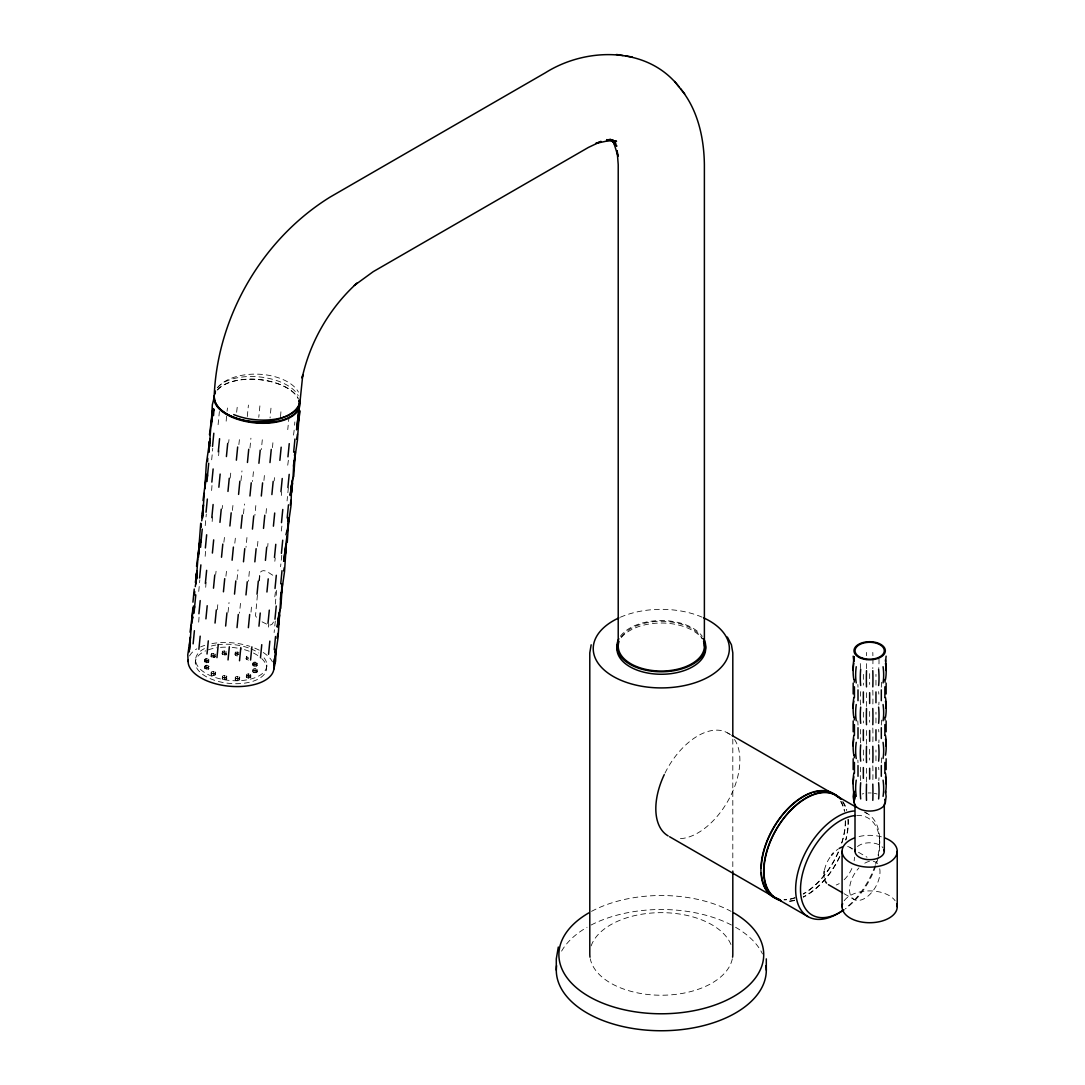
<?xml version="1.0" encoding="UTF-8"?>
<svg xmlns="http://www.w3.org/2000/svg" width="1085" height="1085" viewBox="0 0 1085 1085"><rect width="100%" height="100%" fill="white"/><g stroke="black" fill="none" stroke-linecap="round" stroke-linejoin="round"><path stroke-width="0.75" stroke-dasharray="5 3.75" d="M869.655 749.274L869.655 760.07M869.655 711.462L869.655 722.257M869.655 673.649L869.655 684.445M879.704 843.669L879.704 840.861M875.961 685.178L875.961 674.368M875.961 722.976L875.961 712.18M875.961 760.788L875.961 749.993M863.348 674.368L863.348 685.178M863.348 712.18L863.348 722.976M863.348 749.993L863.348 760.788M881.305 687.239L881.603 681.665M881.305 725.051L881.603 719.477M881.305 762.864L881.603 757.289M275.305 621.054L274.125 632.569M281.774 555.222L280.595 566.75M288.352 487.762L287.064 500.931M294.605 425.225L294.822 421.943M198.745 591.447L199.83 579.905M205.214 525.628L206.299 514.087M211.684 459.796L212.768 448.268M198.691 622.153L199.165 615.493M205.16 556.334L205.635 549.675M211.629 490.515L212.104 483.856M218.099 424.696L219.387 411.527M289.058 416.491L287.756 429.66M205.702 587.324L206.191 580.651M212.158 521.505L212.538 516.501M218.627 455.673L219.116 449M226.168 421.156L226.684 414.47M267.724 546.691L267.981 543.436M274.193 480.872L274.451 477.617M280.54 416.667L280.92 411.798M259.423 580.882L259.966 574.385M266.028 513.436L266.435 508.567M272.498 447.617L272.905 442.748M251.015 612.13L251.571 605.647M257.471 546.311L258.04 539.815M263.94 480.479L264.509 473.996M270.979 408.177L270.043 417.996M249.36 571.402L248.424 581.221M255.829 505.583L254.88 515.402M262.299 439.764L261.349 449.583M228.04 612.347L229.03 602.528M240.978 480.696L241.969 470.89M247.285 416.559L248.424 405.058M237.018 579.648L237.995 569.828M243.488 513.829L244.464 504.01M249.957 448.01L250.92 438.191M240.49 603.341L239.527 613.161M246.96 537.523L245.997 547.342M253.429 471.704L252.466 481.523M259.898 405.885L258.772 417.372M195.314 662.894L195.612 659.938M204.387 661.538L205.241 658.893L206.882 658.676L209.215 660.019L208.361 662.65L204.387 661.538L206.706 660.521L209.025 661.864M204.441 668.089L205.296 665.458L206.937 665.227L209.256 666.57L208.401 669.214L204.441 668.089L206.747 667.085L209.079 668.428M205.079 662.42L205.241 658.893M205.119 668.97L205.296 665.458M206.706 660.521L206.882 658.676M206.72 662.881L206.896 661.023L209.215 660.019M206.747 667.085L206.937 665.227M206.76 669.431L206.95 667.587L209.256 666.57M208.347 660.982L208.523 659.137M208.361 662.65L208.537 660.792M208.388 667.546L208.578 665.688M208.401 669.214L208.578 667.356M210.802 656.317L211.656 653.672L213.297 653.455L215.63 654.798L214.776 657.429L210.802 656.317L213.121 655.299L215.44 656.642M211.494 657.198L211.656 653.672M210.938 674.233L211.792 671.601L213.419 671.371L215.752 672.714L215.576 674.572L213.257 675.575L211.616 675.114L210.938 674.233L211.792 671.601M213.121 655.299L213.297 653.455M213.135 657.659L213.311 655.801L215.63 654.798M211.616 675.114L211.114 672.388M214.762 655.76L214.938 653.916M211.602 673.446L213.243 673.229L213.419 671.371M214.776 657.429L214.952 655.571M213.257 675.575L213.447 673.731L215.752 672.714M215.576 674.572L215.061 671.832M214.898 675.345L215.074 673.5M221.964 653.835L222.818 651.19L224.459 650.973L226.779 652.316L225.924 654.947L221.964 653.835L224.27 652.817L226.602 654.16L225.924 654.947M222.656 654.716L222.818 651.19M224.27 652.817L224.459 650.973M222.14 678.315L222.995 675.67L224.622 675.453L226.955 676.796L226.779 678.64L226.1 679.427L222.818 679.196L222.14 678.315L222.995 675.67M224.297 655.177L224.473 653.319L226.114 653.089M222.818 679.196L222.316 676.457M225.911 653.279L226.1 651.434M222.805 677.528L224.446 677.298L224.622 675.453M224.459 679.658L224.649 677.799L226.955 676.796M226.1 679.427L226.277 675.914M239.012 654.011L237.384 654.241L237.195 656.099L234.875 654.757L235.73 652.112L239.012 652.343M234.875 654.757L235.73 652.112M235.554 655.625L235.052 652.899M235.54 653.97L237.181 653.74L237.371 651.882M235.052 679.237L235.906 676.592L237.534 676.362L239.866 677.718L239.677 679.563L237.371 680.58L235.73 680.119L235.052 679.237L235.906 676.592M235.73 680.119L235.228 677.379M235.716 678.451L237.357 678.22L237.534 676.362M237.371 680.58L237.561 678.722L239.866 677.718M239.677 679.563L239.175 676.837M239.012 680.349L239.188 678.491M248.397 660.168L246.078 658.826L246.932 656.194L248.573 655.964M246.078 658.826L246.932 656.194M246.756 659.707L246.254 656.981M246.2 676.755L247.054 674.111L248.696 673.88L251.015 675.223L250.838 677.081L248.533 678.098L246.892 677.637L246.2 676.755L247.054 674.111M246.892 677.637L246.39 674.897M246.878 675.969L248.519 675.738L248.696 673.88M248.533 678.098L248.709 676.24L251.015 675.223M257.416 595.109L255.504 615.792L257.81 619.399M258.854 580.461L260.129 572.365C264.292 567.604 269.839 574.128 273.827 575.755M250.838 677.081L250.337 674.341M250.16 677.867L250.35 676.009M252.574 664.969L253.429 662.338L255.056 662.108L257.389 663.45L257.213 665.295L256.535 666.082L253.253 665.851L252.574 664.969L253.429 662.338M252.615 671.534L253.47 668.889L255.111 668.658L257.43 670.001L257.253 671.859L256.575 672.646L253.307 672.415L252.615 671.534L253.47 668.889M253.253 665.851L252.751 663.111M253.307 672.415L252.805 669.676M253.239 664.183L254.88 663.952L255.056 662.108M254.894 666.312L255.084 664.454L257.389 663.45M253.293 670.747L254.934 670.516L255.111 668.658M254.948 672.876L255.124 671.018L257.43 670.001M257.213 665.295L256.711 662.569M256.535 666.082L256.711 664.237M257.253 671.859L256.752 669.12M256.575 672.646L256.765 670.788M266.571 667.98L266.869 665.01M275.305 604.101L276.906 587.812M234.821 543.178L235.499 536.709M238.863 444.606L239.568 438.137M232.393 510.438L233.099 503.969M225.924 576.257L226.629 569.788M236.638 412.259L237.371 405.776M230.169 478.078L230.902 471.609M223.89 542.283L224.432 537.428M217.231 609.716L217.963 603.246M285.965 534.932L286.332 531.636M228.609 442.856L228.989 439.615M222.14 508.675L222.52 505.434M215.684 574.494L216.064 571.252M227.077 411.229L227.457 407.987M281.3 495.479L281.707 492.156M274.83 561.298L275.237 557.975M268.361 627.116L268.768 623.807M287.742 465.221L288.569 458.602M281.273 531.04L282.1 524.421M274.803 596.858L275.631 590.24M293.533 435.112L294.374 428.494M285.911 535.081L286.548 530.145M273.542 622.017L271.847 624.526L269.134 625.353L261.987 621.8M246.756 658.039L248.384 657.808M237.181 653.74L238.822 654.201M235.743 653.78L237.384 654.241M246.946 657.863L248.587 658.324M224.473 653.319L222.14 651.976M254.88 663.952L256.521 664.413M253.442 663.993L255.084 664.454M213.311 655.801L210.992 654.458M254.934 670.516L256.575 670.978M253.483 670.557L255.124 671.018M206.896 661.023L204.577 659.68M248.519 675.738L250.16 676.199M247.068 675.779L248.709 676.24M206.95 667.587L204.617 666.244M237.357 678.22L238.998 678.681M235.92 678.261L237.561 678.722M213.243 673.229L214.884 673.69M211.806 673.27L213.447 673.731M224.446 677.298L226.779 678.64M223.008 677.338L224.649 677.799M727.574 732.917L730.503 734.613M864.514 811.987L867.403 813.641M849.962 847.358L852.81 848.999M858.493 852.281L867.023 857.204M844.062 893.687L854.017 899.438M857.855 684.445L858.004 687.239M857.787 720.874L858.004 725.051M857.855 760.07L858.004 762.864M732.809 739.129L732.809 869.37M217.624 389.827A42.654 21.51 5.6 0 1 259.573 379.547A42.654 21.51 5.6 0 1 297.955 398.236M217.882 387.236A42.654 21.51 5.6 0 1 259.817 376.956A42.654 21.51 5.6 0 1 298.199 395.645M840.984 801.286A59.878 34.571 -60 0 1 844.781 811.743M845.595 820.816A59.878 34.571 -60 0 1 841.404 844.442M838.461 852.091A59.878 34.571 -60 0 1 803.253 894.148M794.993 897.973A59.878 34.571 -60 0 1 784.035 899.913M842.936 801.625A59.878 34.571 -60 0 1 846.748 810.047M848.239 819.256A59.878 34.571 -60 0 1 845.961 839.926M839.831 856.702A59.878 34.571 -60 0 1 803.226 897.227M794.505 900.536A59.878 34.571 -60 0 1 786.774 901.499M857.476 846.544A14.648 8.463 0 0 1 871.092 842.814A14.648 8.463 0 0 1 883.19 847.995M261.729 658.581A35.751 18.025 5.6 0 1 251.489 681.719A35.751 18.025 5.6 0 1 203.736 675.128A35.751 18.025 5.6 0 1 205.662 650.837M208.252 649.834A35.751 18.025 5.6 0 1 217.19 647.745M220.486 647.379A35.751 18.025 5.6 0 1 226.629 647.162M232.217 647.447A35.751 18.025 5.6 0 1 241.833 649.006M244.464 649.684A35.751 18.025 5.6 0 1 250.635 651.8M253.456 653.048A35.751 18.025 5.6 0 1 260.495 657.496M264.103 657.89A35.751 18.025 5.6 0 1 249.835 679.278A35.751 18.025 5.6 0 1 204.021 672.171A35.751 18.025 5.6 0 1 204.373 648.627M211.344 646.009A35.751 18.025 5.6 0 1 215.888 645.019M217.488 644.775A35.751 18.025 5.6 0 1 249.441 648.26M250.92 648.83A35.751 18.025 5.6 0 1 258.691 652.953M732.321 958.801A71.515 41.284 0 0 1 661.308 995.23A71.515 41.284 0 0 1 590.281 958.801M591.162 945.889A71.515 41.284 0 0 1 660.141 912.661A71.515 41.284 0 0 1 730.951 944.574M620.376 617.229A68.07 39.291 0 0 1 702.226 617.229M561.596 951.111A105.001 60.624 0 0 1 587.053 927.255M591.122 925.03A105.001 60.624 0 0 1 734.22 926.509M735.549 927.255A105.001 60.624 0 0 1 762.497 953.959M591.501 911.373A102.424 59.133 0 0 1 731.1 911.373M844.184 900.726A27.573 15.922 0 0 1 869.655 890.894A27.573 15.922 0 0 1 895.125 900.726M859.103 836.535A27.573 15.922 0 0 1 883.448 837.457M847.656 846.503A21.537 12.437 -60 0 1 853.271 851.155M854.424 857.218A21.537 12.437 -60 0 1 854.139 860.812M851.861 868.475A21.537 12.437 -60 0 1 842.163 881.549M839.193 883.597A21.537 12.437 -60 0 1 836.223 884.98M824.261 878.063A21.537 12.437 -60 0 1 823.963 874.808M824.478 869.953A21.537 12.437 -60 0 1 829.93 857.408M836.223 850.477A21.537 12.437 -60 0 1 838.203 849.04M873.249 861.273A21.537 12.437 -60 0 1 877.453 863.701M879.718 868.732A21.537 12.437 -60 0 1 868.719 895.491A21.537 12.437 -60 0 1 850.355 894.759A21.537 12.437 -60 0 1 858.954 867.905M864.786 863.199A21.537 12.437 -60 0 1 870.618 861.164M664.983 773.117A59.444 34.327 -60 0 1 730.87 735.304M734.531 739.509A59.444 34.327 -60 0 1 728.157 800.554A59.444 34.327 -60 0 1 678.776 838.678M840.712 801.598A59.444 34.327 -60 0 1 844.13 810.332M845.283 820.992A59.444 34.327 -60 0 1 841.133 844.442M838.203 852.05A59.444 34.327 -60 0 1 803.253 893.796M795.047 897.593A59.444 34.327 -60 0 1 784.17 899.519M862.263 794.003A15.678 9.06 0 0 1 863.66 793.623M868.122 792.986A15.678 9.06 0 0 1 871.187 792.986M874.212 793.325A15.678 9.06 0 0 1 877.046 794.003M878.619 767.244A68.884 31.248 -68.9 0 1 878.836 769.74M878.972 777.742A68.884 31.248 -68.9 0 1 878.836 780.563M872.801 765.847A68.884 10.972 -83.4 0 1 872.801 782.054M866.508 782.054A68.884 10.972 83.4 0 1 866.508 765.847M860.473 780.563A68.884 31.248 68.9 0 1 860.69 767.244M878.619 729.432A68.884 31.248 -68.9 0 1 878.836 731.927M878.972 739.929A68.884 31.248 -68.9 0 1 878.836 742.75M872.801 728.035A68.884 10.972 -83.4 0 1 872.801 744.242M866.508 744.242A68.884 10.972 83.4 0 1 866.508 728.035M860.473 742.75A68.884 31.248 68.9 0 1 860.69 729.432M878.619 691.62A68.884 31.248 -68.9 0 1 878.836 694.115M878.972 702.117A68.884 31.248 -68.9 0 1 878.836 704.938M872.801 690.223A68.884 10.972 -83.4 0 1 872.801 706.43M866.508 706.43A68.884 10.972 83.4 0 1 866.508 690.223M860.473 704.938A68.884 31.248 68.9 0 1 860.69 691.62M878.972 658.893A68.884 31.248 -68.9 0 1 878.741 668.563M872.801 652.41A68.884 10.972 -83.4 0 1 872.896 655.733M872.937 658.771A68.884 10.972 -83.4 0 1 872.801 668.618M866.508 668.618A68.884 10.972 83.4 0 1 866.372 658.771M866.413 655.733A68.884 10.972 83.4 0 1 866.508 652.41M860.568 668.563A68.884 31.248 68.9 0 1 860.31 660.222M842.665 801.951A59.444 34.327 -60 0 1 846.449 810.305M847.941 819.446A59.444 34.327 -60 0 1 845.663 839.966M839.587 856.635A59.444 34.327 -60 0 1 803.253 896.861M794.586 900.143A59.444 34.327 -60 0 1 786.91 901.106M856.689 815.445A56 32.333 -60 0 1 878.362 856.282M878.009 857.937A56 32.333 -60 0 1 876.694 862.914M875.785 865.776A56 32.333 -60 0 1 845.283 908.891M864.976 812.462A59.444 34.327 -60 0 1 878.063 855.251M876.504 861.287A59.444 34.327 -60 0 1 875.554 864.325M875.025 865.844A59.444 34.327 -60 0 1 845.88 908.009M621.19 637.682A44.377 25.62 0 0 1 662.392 623.021A44.377 25.62 0 0 1 702.293 638.834M620.308 636.366A44.377 25.62 0 0 1 661.308 620.552A44.377 25.62 0 0 1 702.293 636.366M189.522 655.95A43.075 21.741 5.6 0 1 196.86 648.83M200.549 646.945A43.075 21.741 5.6 0 1 204.767 645.372M211.9 643.608A43.075 21.741 5.6 0 1 249.889 646.334M254.758 648.111A43.075 21.741 5.6 0 1 259.22 650.173M263.207 652.465A43.075 21.741 5.6 0 1 272.443 661.864M217.19 390.085A43.075 21.727 5.6 0 1 259.546 379.696A43.075 21.727 5.6 0 1 298.321 398.575M621.502 636.651A43.075 24.874 0 0 1 663.41 621.339A43.075 24.874 0 0 1 702.524 638.957M217.434 387.82A43.075 23.761 2.1 0 1 259.315 374.23A43.075 23.761 2.1 0 1 298.429 392.078"/><path stroke-width="1.5" d="M618.219 646.172L618.219 164.662L617.121 150.666L618.002 156.24L613.147 140.792M869.655 779.098L869.655 768.288M869.655 741.286L869.655 730.476M869.655 703.473L869.655 692.664M854.031 792.077L853.936 797.489L853.841 793.013A68.884 55.172 -19 0 1 853.841 776.806M853.895 656.75L853.841 659.734A68.884 55.172 19 0 0 853.203 670.462M278.425 625.245L278.75 615.371M284.894 559.426L285.219 549.553M297.832 427.788L298.144 417.901M863.348 691.945L863.348 702.741M863.348 729.757L863.348 740.553M863.348 767.57L863.348 778.365M875.961 702.741L875.961 691.945M875.961 740.553L875.961 729.757M875.961 778.365L875.961 767.57M189.889 638.848L189.604 645.48L190.39 637.736M192.764 608.793L191.882 620.552L192.493 615.629M196.358 573.029L196.073 579.661L196.86 571.917M202.827 507.21L202.542 513.842L203.478 504.81M209.283 441.392L209.012 448.024L209.948 438.991M275.97 649.522L275.59 661.091L273.881 669.025M282.439 583.703L280.757 608.441M288.908 517.884L287.227 542.622M291.689 483.734L290.97 506.044L287.2 532.206L288.786 517.64M295.378 452.065L293.696 476.79M274.139 666.76L274.491 658.649L274.003 665.254M858.004 689.884L858.004 700.679M858.004 727.696L858.004 738.492M858.004 765.508L858.004 776.304M279.889 609.811L278.031 637.682L274.274 663.844L275.848 649.291M291.58 492.78L292.828 478.173M881.305 700.679L881.305 689.884M881.305 738.492L881.305 727.696M881.305 776.304L881.305 765.508M278.411 620.105L278.696 615.29M284.88 554.286L285.165 549.471M291.35 488.453L291.539 485.253M297.819 422.635L298.104 417.82M190.065 632.202L193.483 605.986M192.94 602.175L194.242 589.019M194.513 594.851L194.73 591.542M196.534 566.384L199.952 540.167M194.486 608.061L195.775 594.892M201.091 527.378L201.308 524.069M203.004 500.565L206.421 474.348M200.956 542.242L202.244 529.073M207.56 461.559L207.777 458.25M209.473 434.746L212.891 408.53L212.416 413.236M207.425 476.423L208.713 463.254M287.064 535.122L283.673 561.284L285.64 546.772M193.116 643.866L194.405 630.697M199.586 578.047L200.874 564.878M206.055 512.228L207.343 499.059M212.524 446.41L213.813 433.24M275.536 636.488L274.247 649.644M282.005 570.669L280.717 583.825M288.474 504.837L287.186 518.006M294.944 439.018L293.655 452.187M276.255 606.013L274.953 619.182M282.724 540.194L281.422 553.35M289.193 474.362L287.891 487.531M854.438 686.791L854.438 697.601M854.438 724.604L854.438 735.413M854.438 762.416L854.438 773.225M198.908 613.757L200.196 600.588M205.377 547.939L206.665 534.769M211.846 482.106L213.135 468.951M269.839 641.126L268.551 654.282M276.309 575.294L275.02 588.463M282.778 509.475L281.49 522.644M289.247 443.656L287.959 456.826M190.363 639.879L189.482 649.752L191.408 624.865M196.955 572.419L195.937 583.933L197.877 559.046M203.424 506.586L202.407 518.115L204.333 493.227M210.002 439.127L208.876 452.296L210.802 427.395M213.881 410.591L213.989 409.113L213.514 415.677M198.88 649.318L200.182 636.163M205.35 583.499L206.638 570.33M211.819 517.681L213.108 504.511M218.288 451.862L219.577 438.693M280.473 599.435L280.947 592.83L280.161 607.573L277.204 627.103L279.184 612.605M293.533 466.143L293.886 461.179L293.099 475.922L290.143 495.465L292.109 480.953M854.248 682.167L854.438 679.522M854.248 719.979L854.438 717.321M854.248 757.791L854.438 755.133M884.872 697.601L884.872 686.791M884.872 735.413L884.872 724.604M884.872 773.225L884.872 762.416M194.107 613.147L194.595 606.569M200.576 547.328L201.064 540.75M207.045 481.509L207.533 474.932M269.311 610.136L268.009 623.305M275.78 544.317L274.478 557.473M282.236 478.499L280.947 491.654M205.919 618.87L207.208 605.715M212.389 553.052L213.677 539.882M218.858 487.233L220.146 474.064M853.176 683.157L853.176 693.952M853.176 720.969L853.176 731.765M853.176 758.781L853.176 769.577M886.133 693.952L886.133 683.157M886.133 731.765L886.133 720.969M886.133 769.577L886.133 758.781M261.77 644.666L260.481 657.822M268.239 578.847L266.937 592.003M274.708 513.015L273.406 526.184M281.178 447.196L279.876 460.365M207.018 654.011L208.306 640.855M213.487 588.192L214.776 575.036M219.957 522.373L221.245 509.204M226.412 456.554L227.714 443.385M260.237 613.039L258.949 626.194M266.707 547.206L265.418 560.375M273.176 481.387L271.874 494.557M215.033 623.061L216.335 609.906M221.503 557.242L222.805 544.087M227.972 491.424L229.26 478.254M251.869 646.863L250.567 660.033M258.325 581.045L257.036 594.214M264.794 515.226L263.506 528.395M271.264 449.407L269.975 462.563M278.357 624.743L279.076 616.375M284.826 558.924L286.359 543.992L284.501 571.863L280.73 598.025L282.154 585.059M291.295 493.105L292.014 484.737M216.959 657.632L218.261 644.476M223.429 591.813L224.731 578.644M229.898 525.994L231.186 512.825M236.367 460.176L237.656 447.006M249.659 614.503L248.37 627.673M256.128 548.684L254.839 561.854M262.597 482.866L261.309 496.035M225.639 626.045L226.941 612.889M232.109 560.226L233.397 547.071M238.578 494.407L239.866 481.238M240.802 647.582L239.514 660.751M247.271 581.763L245.97 594.933M253.741 515.945L252.439 529.1M260.21 450.126L258.908 463.281M228.04 659.938L229.342 646.769M234.509 594.105L235.811 580.95M240.978 528.286L242.28 515.131M247.448 462.468L248.736 449.298M238.307 614.463L237.018 627.618M244.776 548.63L243.474 561.799M251.245 482.811L249.943 495.981M192.696 613.988L193.333 607.41M199.315 546.528L199.803 541.591M205.784 480.709L206.272 475.772M275.509 649.725L275.183 653.007L275.522 649.807M281.964 583.893L281.652 587.188L281.978 583.988M300.165 410.971L297.832 425.496L298.483 418.905L299.297 412.341L297.439 440.225L293.669 466.387L295.242 451.821M854.532 799.238L855.007 794.695L854.438 800.228M209.568 446.654L209.73 445.216M203.098 512.486L203.261 511.035L201.729 520.8M196.643 578.305L196.792 576.854L195.273 586.619M190.173 644.124L190.323 642.686L189.78 645.928M853.8 791.196L853.176 796.593L853.976 801.991M885.523 661.552L886.133 656.154M209.893 439.344L206.313 463.946L204.807 488.915L205.621 482.35M203.424 505.162L201.824 516.65M196.955 570.981L195.354 582.469M190.485 636.8L187.773 654.838L188.112 661.484M212.09 416.531L211.277 423.096L212.348 404.719L213.976 398.209M211.304 425.957L212.118 419.38L211.914 420.817M199.152 548.169L198.338 554.733L200.711 523.201M198.365 557.595L199.179 551.031L198.975 552.468M191.896 623.427L192.71 616.85L192.52 618.287M296.748 439.303L297.399 434.366M290.278 505.122L290.929 500.185M283.822 570.941L284.243 567.658M277.136 638.414L277.787 633.477M885.265 802.886L886.133 796.593L885.523 791.196M297.832 425.496L298.036 424.072M291.363 491.315L292.584 483.34M284.894 557.134L286.115 549.173M278.438 622.953L279.645 614.992M591.162 644.802L589.792 652.858L589.792 953.946A71.515 41.284 0 0 0 590.009 957.187M558.314 947.042L556.293 958.869L556.293 970.126M678.939 86.746C647.419 46.072 586.117 47.048 545.362 72.79L330.084 197.09C262.109 239.175 217.054 316.942 214.179 396.839A43.075 23.761 2.1 0 0 257.253 421.712A43.075 23.761 2.1 0 0 300.287 399.022L302.796 374.718L302.118 378.095C309.998 341.829 329.46 308.113 356.924 283.171L354.334 285.436L373.24 271.657L588.382 147.451L601.063 141.403L595.787 143.423L612.998 139.762L606.542 140.345L616.551 141.24L606.678 139.653L611.669 140.467M625.516 55.905L632.23 56.99M616.497 54.481L623.075 55.538M609.838 140.155L614.313 141.538L609.255 139.382M731.968 735.454L832.982 793.772A59.444 34.327 -60 0 0 827.95 791.724M835.721 795.359L855.875 806.996M828.425 884.668L842.638 892.874M669.594 836.738L773.524 896.739M776.263 898.326L807.945 916.608M612.103 140.819L615.873 143.396L610.38 139.273L616.836 146.19L612.089 140.345M680.471 88.672C697.818 109.748 704.016 137.822 704.382 164.622L704.382 646.172M674.639 81.47L684.676 93.839M612.618 141.023L615.29 145.404L613.256 140.982M727.37 637.058L731.439 644.802L732.809 652.858L732.809 735.739M853.176 656.154L853.8 661.552M884.872 679.522L885.062 682.167M884.872 717.321L885.062 719.979M189.224 649.169L189.346 651.882M853.963 656.601L854.031 660.656M897.227 851.237L897.227 906.816M884.302 804.066L884.302 851.237M855.007 804.066L855.007 851.237M842.082 851.237L842.082 906.816M766.308 958.869L766.308 970.126M732.809 871.065L732.809 953.946A71.515 41.284 0 0 1 732.592 957.187M299.053 401.07A42.654 21.51 5.6 0 1 259.871 422.635A42.654 21.51 5.6 0 1 214.45 397.87M299.691 401.328A42.654 21.51 5.6 0 1 277.367 418.769A42.654 21.51 5.6 0 1 233.709 414.579M214.776 393.869A42.654 21.51 5.6 0 1 215.481 391.115M779.722 899.492A59.878 34.571 -60 0 1 772.737 828.994A59.878 34.571 -60 0 1 837.511 796.743M781.105 900.767A59.878 34.571 -60 0 1 776.643 828.547A59.878 34.571 -60 0 1 841.201 799.347M884.017 849.582A14.648 8.463 0 0 1 869.655 859.686A14.648 8.463 0 0 1 855.292 849.582M703.731 617.908A68.07 39.291 0 0 1 711.19 675.358A68.07 39.291 0 0 1 611.411 675.358A68.07 39.291 0 0 1 618.87 617.908M766.024 965.677A105.001 60.624 0 0 1 661.308 1030.75A105.001 60.624 0 0 1 556.578 965.677M733.718 912.838A102.424 59.133 0 0 1 733.718 996.464A102.424 59.133 0 0 1 588.884 996.464A102.424 59.133 0 0 1 588.884 912.838M896.698 903.71A27.573 15.922 0 0 1 869.655 922.725A27.573 15.922 0 0 1 842.611 903.71M884.98 838A27.573 15.922 0 0 1 890.392 861.734A27.573 15.922 0 0 1 848.931 861.734A27.573 15.922 0 0 1 854.343 838M826.526 883.095A21.537 12.437 -60 0 1 825.129 880.871M824.003 873.642A21.537 12.437 -60 0 1 824.261 871.201M831.585 855.183A21.537 12.437 -60 0 1 833.361 853.122M839.193 848.429A21.537 12.437 -60 0 1 842.163 847.046M668.129 835.898A59.444 34.327 -60 0 1 664.264 774.622M777.226 898.407A59.444 34.327 -60 0 1 762.375 880.179M762.023 878.524A59.444 34.327 -60 0 1 761.304 872.652M761.236 867.932A59.444 34.327 -60 0 1 811.458 792.918M813.058 792.389A59.444 34.327 -60 0 1 826.607 791.413M884.668 799.36A15.678 9.06 0 0 1 870.428 811.038A15.678 9.06 0 0 1 854.275 800.228M883.068 780.156A68.884 46.763 49.2 0 1 883.068 796.363M885.482 776.806A68.884 55.172 19 0 1 885.482 793.013M856.241 796.363A68.884 46.763 -49.2 0 1 856.241 780.156M860.69 798.94A68.884 31.248 -68.9 0 1 860.69 782.733M866.508 800.323A68.884 10.972 -83.4 0 1 866.508 784.116M872.801 784.116A68.884 10.972 83.4 0 1 872.801 800.323M878.619 782.733A68.884 31.248 68.9 0 1 878.619 798.94M885.482 773.171A68.884 55.172 -19 0 1 886.106 783.899M853.203 783.899A68.884 55.172 19 0 1 853.841 773.171M883.068 742.343A68.884 46.763 49.2 0 1 883.068 758.551M885.482 738.993A68.884 55.172 19 0 1 885.482 755.201M853.841 755.201A68.884 55.172 -19 0 1 853.841 738.993M856.241 758.551A68.884 46.763 -49.2 0 1 856.241 742.343M860.69 761.128A68.884 31.248 -68.9 0 1 860.69 744.92M866.508 762.511A68.884 10.972 -83.4 0 1 866.508 746.304M872.801 746.304A68.884 10.972 83.4 0 1 872.801 762.511M878.619 744.92A68.884 31.248 68.9 0 1 878.619 761.128M885.482 735.359A68.884 55.172 -19 0 1 886.106 746.087M853.203 746.087A68.884 55.172 19 0 1 853.841 735.359M883.068 704.531A68.884 46.763 49.2 0 1 883.068 720.738M885.482 701.181A68.884 55.172 19 0 1 885.482 717.388M853.841 717.388A68.884 55.172 -19 0 1 853.841 701.181M856.241 720.738A68.884 46.763 -49.2 0 1 856.241 704.531M860.69 723.315A68.884 31.248 -68.9 0 1 860.69 707.108M866.508 724.699A68.884 10.972 -83.4 0 1 866.508 708.491M872.801 708.491A68.884 10.972 83.4 0 1 872.801 724.699M878.619 707.108A68.884 31.248 68.9 0 1 878.619 723.315M885.482 697.547A68.884 55.172 -19 0 1 886.106 708.274M853.203 708.274A68.884 55.172 19 0 1 853.841 697.547M883.068 666.719A68.884 46.763 49.2 0 1 883.068 682.926M885.482 663.369A68.884 55.172 19 0 1 885.482 679.576M853.841 679.576A68.884 55.172 -19 0 1 853.841 663.369M856.241 682.926A68.884 46.763 -49.2 0 1 856.241 666.719M860.69 685.503A68.884 31.248 -68.9 0 1 860.69 669.296M866.508 686.886A68.884 10.972 -83.4 0 1 866.508 670.679M872.801 670.679A68.884 10.972 83.4 0 1 872.801 686.886M878.619 669.296A68.884 31.248 68.9 0 1 878.619 685.503M885.482 659.734A68.884 55.172 -19 0 1 886.106 670.462M779.966 899.98A59.444 34.327 -60 0 1 776.86 828.669A59.444 34.327 -60 0 1 840.007 798.682M843.994 909.8A56 32.333 -60 0 1 800.933 882.444A56 32.333 -60 0 1 855.265 815.54M843.167 910.084A59.444 34.327 -60 0 1 795.997 882.865A59.444 34.327 -60 0 1 853.759 810.997M704.816 643.636A44.377 25.62 0 0 1 661.308 674.26A44.377 25.62 0 0 1 617.785 643.636M703.758 638.739A44.377 25.62 0 0 1 661.308 671.791A44.377 25.62 0 0 1 618.843 638.739M273.962 667.614A43.075 21.741 5.6 0 1 229.817 686.262A43.075 21.741 5.6 0 1 188.193 660.073M298.972 400.012A43.075 21.727 5.6 0 1 258.474 423.164A43.075 21.727 5.6 0 1 214.328 395.388M214.776 394.004A43.075 21.727 5.6 0 1 215.4 392.661M703.555 641.316A43.075 24.874 0 0 1 661.308 671.045A43.075 24.874 0 0 1 619.047 641.316M299.04 408.516L296.598 429.633L299.04 408.516M288.434 518.074L288.108 521.37L288.447 518.155M294.903 452.255L294.577 455.551L294.917 452.336M862.331 658.066A14.648 8.463 0 0 0 884.302 650.742A14.648 8.463 0 0 0 862.331 643.419A14.648 8.463 0 0 0 862.331 658.066M860.527 658.107A15.678 9.06 0 0 0 885.265 651.637A15.678 9.06 0 0 0 863.185 642.496A15.678 9.06 0 0 0 860.527 658.107"/></g></svg>
